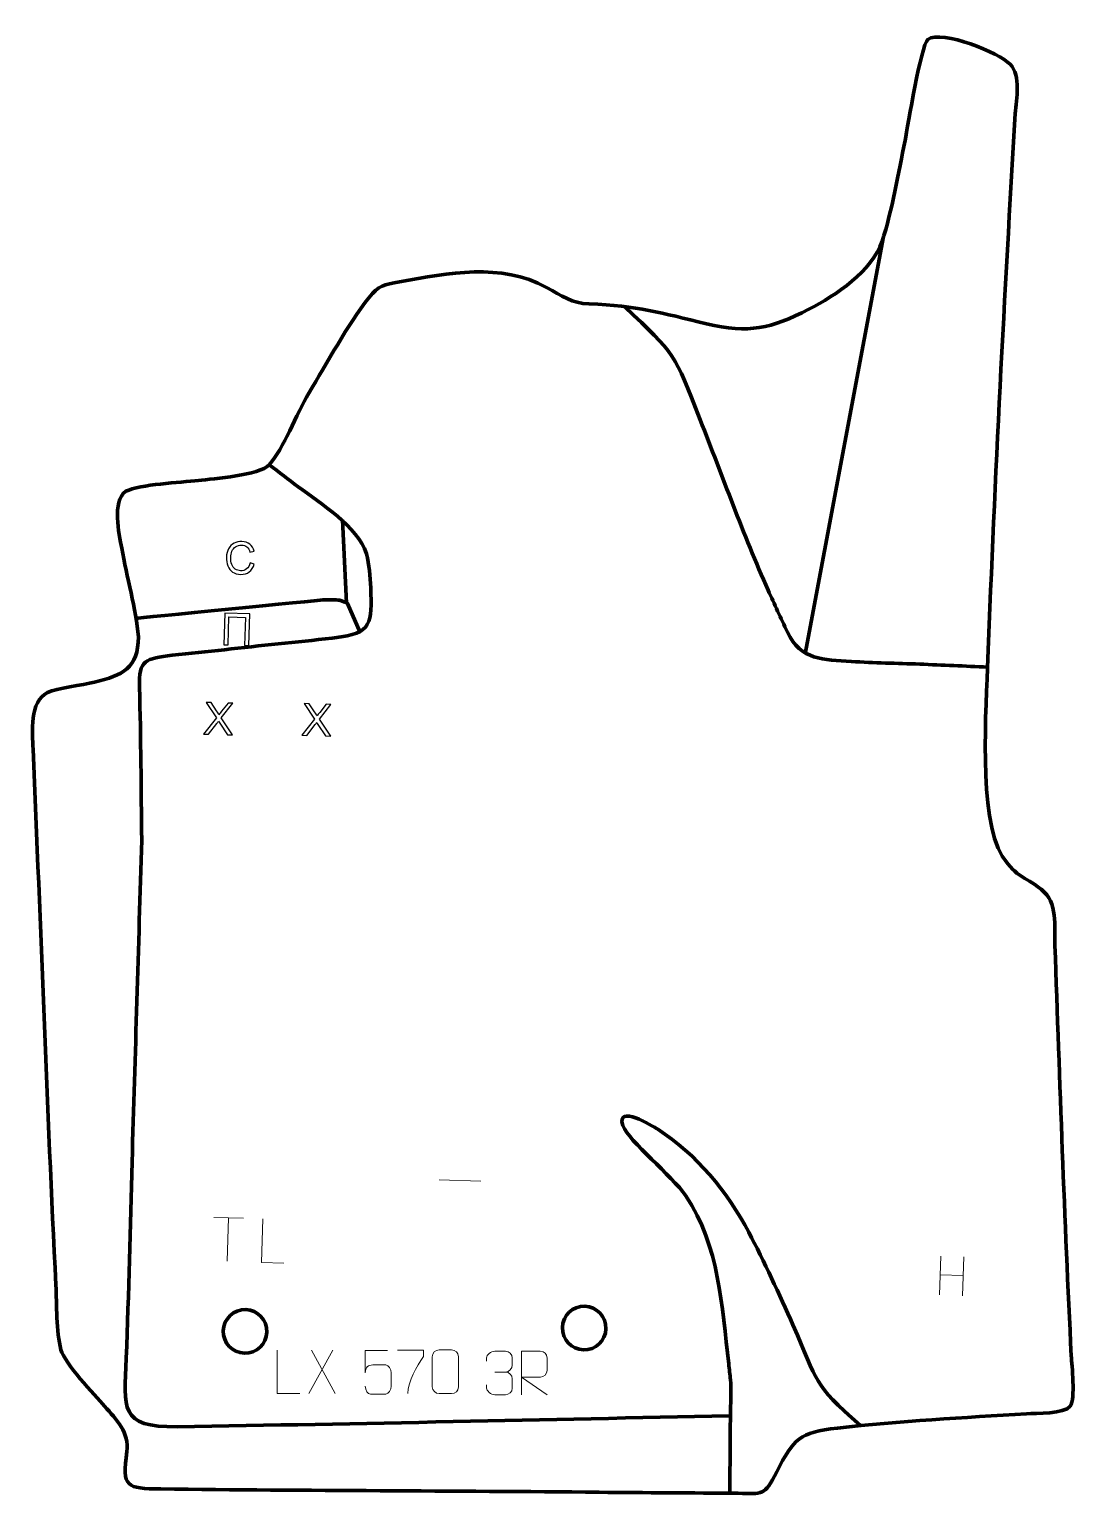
# Model space of a CAD drawing. Header units: millimetres. Extents: x 984 to 1584, y 190 to 1031.
import ezdxf

# ---------------------------------------------------------------- set-up
doc = ezdxf.new("R2010")
doc.units = ezdxf.units.MM
doc.header["$MEASUREMENT"] = 0
doc.layers.add('layer 2', color=7, linetype='Continuous')
doc.layers.add('layer 3', color=7, linetype='Continuous')

msp = doc.modelspace()

# ---------------------------------------------------------------- linework, layer by layer
at = {"layer": 'layer 2', "color": 140, "lineweight": 158}
for points in [[(1428.5553, 672.8136), (1428.5553, 672.8136), (1473.4737, 912.1581), (1473.4737, 912.1581)], [(1165.6295, 701.9313), (1165.6295, 701.9313), (1163.2109, 749.6527), (1163.2109, 749.6527)]]:
    msp.add_open_spline(points, degree=3, dxfattribs=at)
for points, knots in [([(1324.8531, 871.9063), (1354.4503, 844.1328), (1353.2852, 845.5792), (1368.3406, 807.0222), (1368.3406, 807.0222), (1381.1145, 774.308), (1392.8994, 741.4135), (1407.2566, 709.3199), (1407.2566, 709.3199), (1410.8999, 701.2635), (1414.4792, 693.2554), (1418.2694, 685.2594), (1418.2694, 685.2594), (1426.1313, 668.7916), (1438.8779, 669.5626), (1454.9178, 668.4538), (1454.9178, 668.4538), (1467.9805, 667.5508), (1481.0773, 667.3912), (1494.1575, 666.8734), (1494.1575, 666.8734), (1507.1235, 666.3145), (1520.0896, 665.755), (1533.0556, 665.1949)], [0, 0, 0, 0, 0.14285714, 0.14285714, 0.14285714, 0.14285714, 0.28571429, 0.28571429, 0.28571429, 0.28571429, 0.42857143, 0.42857143, 0.42857143, 0.42857143, 0.57142857, 0.57142857, 0.57142857, 0.57142857, 0.71428571, 0.71428571, 0.71428571, 0.71428571, 1, 1, 1, 1]), ([(1384.8854, 235.8708), (1279.4724, 233.7896), (1173.9601, 231.218), (1068.5497, 229.6796), (1068.5497, 229.6796), (1034.8282, 229.1874), (1038.2494, 240.2899), (1039.3476, 268.9438), (1039.3476, 268.9438), (1040.7856, 306.4623), (1041.5318, 344.0112), (1042.6464, 381.541), (1042.6464, 381.541), (1044.4813, 443.0046), (1046.3474, 504.4673), (1048.1986, 565.9303), (1048.1986, 565.9303), (1047.8356, 595.2272), (1047.7103, 624.2913), (1046.8865, 653.5988), (1046.8865, 653.5988), (1046.4367, 669.6027), (1050.2417, 669.9061), (1065.7166, 671.9469), (1065.7166, 671.9469), (1075.6621, 673.2584), (1085.6782, 674), (1095.6484, 675.1286), (1095.6484, 675.1286), (1116.1626, 677.5664), (1136.7373, 679.4476), (1157.2636, 681.7759), (1157.2636, 681.7759), (1157.2636, 681.7759), (1158.767, 681.9465), (1158.767, 681.9465), (1158.767, 681.9465), (1180.4728, 684.4223), (1180.0824, 690.5369), (1179.4714, 710.6955), (1179.4714, 710.6955), (1179.1798, 717.2044), (1178.5551, 723.8084), (1177.1079, 730.1694), (1177.1079, 730.1694), (1171.7767, 745.9495), (1150.827, 758.9889), (1137.8461, 768.5846), (1137.8461, 768.5846), (1132.3186, 772.7665), (1126.8119, 776.9764), (1121.2971, 781.1751)], [0, 0, 0, 0, 0.07142857, 0.07142857, 0.07142857, 0.07142857, 0.14285714, 0.14285714, 0.14285714, 0.14285714, 0.21428571, 0.21428571, 0.21428571, 0.21428571, 0.28571429, 0.28571429, 0.28571429, 0.28571429, 0.35714286, 0.35714286, 0.35714286, 0.35714286, 0.42857143, 0.42857143, 0.42857143, 0.42857143, 0.5, 0.5, 0.5, 0.5, 0.57142857, 0.57142857, 0.57142857, 0.57142857, 0.64285714, 0.64285714, 0.64285714, 0.64285714, 0.71428571, 0.71428571, 0.71428571, 0.71428571, 0.78571429, 0.78571429, 0.78571429, 0.78571429, 0.85714286, 0.85714286, 0.85714286, 0.85714286, 1, 1, 1, 1]), ([(1044.9421, 693.162), (1044.9421, 693.162), (1150.5347, 703.5886), (1151.9933, 703.6758), (1151.9933, 703.6758), (1153.4519, 703.763), (1159.9434, 703.9591), (1161.6501, 703.5092), (1161.6501, 703.5092), (1163.3568, 703.0593), (1166.2249, 701.647), (1166.2249, 701.647), (1166.2249, 701.647), (1166.2249, 701.647), (1173.3855, 685.0159), (1173.3855, 685.0159)], [0, 0, 0, 0, 0.2, 0.2, 0.2, 0.2, 0.4, 0.4, 0.4, 0.4, 0.6, 0.6, 0.6, 0.6, 1, 1, 1, 1]), ([(1460.1912, 230.3026), (1431.997, 255.3025), (1436.4977, 254.3323), (1421.432, 288.0856), (1421.432, 288.0856), (1413.773, 305.2447), (1404.9209, 324.5837), (1396.1627, 341.1182), (1396.1627, 341.1182), (1384.003, 364.0744), (1366.0876, 386.2149), (1343.9687, 400.1739), (1343.9687, 400.1739), (1340.7341, 402.136), (1320.1214, 414.8022), (1323.9164, 402.415), (1323.9164, 402.415), (1327.5652, 392.8157), (1351.9686, 373.9839), (1360.0969, 361.9628), (1360.0969, 361.9628), (1379.3918, 332.8552), (1380.6535, 299.2117), (1384.6472, 265.6855), (1384.6472, 265.6855), (1385.0071, 262.6644), (1385.3463, 259.6487), (1385.6657, 256.6231), (1385.6657, 256.6231), (1386.1518, 251.9276), (1385.6587, 241.571), (1385.6195, 236.2946), (1385.6195, 236.2946), (1385.5081, 221.3698), (1385.3969, 206.4451), (1385.2857, 191.5203)], [0, 0, 0, 0, 0.1, 0.1, 0.1, 0.1, 0.2, 0.2, 0.2, 0.2, 0.3, 0.3, 0.3, 0.3, 0.4, 0.4, 0.4, 0.4, 0.5, 0.5, 0.5, 0.5, 0.6, 0.6, 0.6, 0.6, 0.7, 0.7, 0.7, 0.7, 0.8, 0.8, 0.8, 0.8, 1, 1, 1, 1])]:
    msp.add_open_spline(points, degree=3, knots=knots, dxfattribs=at)
at = {"layer": 'layer 2', "color": 142}
for points, knots in [([(1110.2862, 724.8837), (1110.2862, 724.8837), (1112.6792, 724.1998), (1112.6792, 724.1998), (1112.6792, 724.1998), (1112.1145, 722.2394), (1111.1625, 720.7652), (1109.8229, 719.7691), (1109.8229, 719.7691), (1108.4834, 718.7729), (1106.8678, 718.3019), (1104.9764, 718.3605), (1104.9764, 718.3605), (1103.0216, 718.421), (1101.4429, 718.868), (1100.2406, 719.7057), (1100.2406, 719.7057), (1099.0381, 720.5392), (1098.143, 721.7231), (1097.5508, 723.2535), (1097.5508, 723.2535), (1096.9587, 724.788), (1096.6873, 726.4186), (1096.741, 728.1535), (1096.741, 728.1535), (1096.7996, 730.0449), (1097.2103, 731.684), (1097.9775, 733.0706), (1097.9775, 733.0706), (1098.7446, 734.4572), (1099.806, 735.4959), (1101.1615, 736.1867), (1101.1615, 736.1867), (1102.517, 736.8773), (1103.9966, 737.1958), (1105.596, 737.1463), (1105.596, 737.1463), (1107.4155, 737.09), (1108.9288, 736.5815), (1110.1356, 735.6166), (1110.1356, 735.6166), (1111.3467, 734.6516), (1112.1697, 733.3258), (1112.6044, 731.6351), (1112.6044, 731.6351), (1112.6044, 731.6351), (1110.226, 731.1497), (1110.226, 731.1497), (1110.226, 731.1497), (1109.848, 732.4828), (1109.2644, 733.4666), (1108.4832, 734.0922), (1108.4832, 734.0922), (1107.7023, 734.722), (1106.7044, 735.0536), (1105.4901, 735.0912), (1105.4901, 735.0912), (1104.098, 735.1343), (1102.9198, 734.8362), (1101.9639, 734.1966), (1101.9639, 734.1966), (1101.0082, 733.5569), (1100.3202, 732.6761), (1099.9087, 731.5623), (1099.9087, 731.5623), (1099.493, 730.4443), (1099.2665, 729.2866), (1099.2295, 728.0892), (1099.2295, 728.0892), (1099.1816, 726.5447), (1099.3642, 725.188), (1099.777, 724.0232), (1099.777, 724.0232), (1100.1897, 722.8541), (1100.8613, 721.9735), (1101.7915, 721.373), (1101.7915, 721.373), (1102.7217, 720.7724), (1103.7368, 720.4572), (1104.8412, 720.4231), (1104.8412, 720.4231), (1106.1867, 720.3814), (1107.3328, 720.7356), (1108.2877, 721.4811), (1108.2877, 721.4811), (1109.2426, 722.2308), (1109.9088, 723.3623), (1110.2862, 724.8837)], [0, 0, 0, 0, 0.04347826, 0.04347826, 0.04347826, 0.04347826, 0.08695652, 0.08695652, 0.08695652, 0.08695652, 0.13043478, 0.13043478, 0.13043478, 0.13043478, 0.17391304, 0.17391304, 0.17391304, 0.17391304, 0.2173913, 0.2173913, 0.2173913, 0.2173913, 0.26086957, 0.26086957, 0.26086957, 0.26086957, 0.30434783, 0.30434783, 0.30434783, 0.30434783, 0.34782609, 0.34782609, 0.34782609, 0.34782609, 0.39130435, 0.39130435, 0.39130435, 0.39130435, 0.43478261, 0.43478261, 0.43478261, 0.43478261, 0.47826087, 0.47826087, 0.47826087, 0.47826087, 0.52173913, 0.52173913, 0.52173913, 0.52173913, 0.56521739, 0.56521739, 0.56521739, 0.56521739, 0.60869565, 0.60869565, 0.60869565, 0.60869565, 0.65217391, 0.65217391, 0.65217391, 0.65217391, 0.69565217, 0.69565217, 0.69565217, 0.69565217, 0.73913043, 0.73913043, 0.73913043, 0.73913043, 0.7826087, 0.7826087, 0.7826087, 0.7826087, 0.82608696, 0.82608696, 0.82608696, 0.82608696, 0.86956522, 0.86956522, 0.86956522, 0.86956522, 0.91304348, 0.91304348, 0.91304348, 0.91304348, 1, 1, 1, 1]), ([(1095.8452, 696.1133), (1095.8452, 696.1133), (1110.1131, 695.6716), (1110.1131, 695.6716), (1110.1131, 695.6716), (1110.1131, 695.6716), (1109.5505, 677.4939), (1109.5505, 677.4939), (1109.5505, 677.4939), (1109.5505, 677.4939), (1107.1386, 677.5686), (1107.1386, 677.5686), (1107.1386, 677.5686), (1107.1386, 677.5686), (1107.6353, 693.6137), (1107.6353, 693.6137), (1107.6353, 693.6137), (1107.6353, 693.6137), (1098.191, 693.906), (1098.191, 693.906), (1098.191, 693.906), (1098.191, 693.906), (1097.6943, 677.8609), (1097.6943, 677.8609), (1097.6943, 677.8609), (1097.6943, 677.8609), (1095.2825, 677.9356), (1095.2825, 677.9356), (1095.2825, 677.9356), (1095.2825, 677.9356), (1095.8452, 696.1133), (1095.8452, 696.1133)], [0, 0, 0, 0, 0.11111111, 0.11111111, 0.11111111, 0.11111111, 0.22222222, 0.22222222, 0.22222222, 0.22222222, 0.33333333, 0.33333333, 0.33333333, 0.33333333, 0.44444444, 0.44444444, 0.44444444, 0.44444444, 0.55555556, 0.55555556, 0.55555556, 0.55555556, 0.66666667, 0.66666667, 0.66666667, 0.66666667, 0.77777778, 0.77777778, 0.77777778, 0.77777778, 1, 1, 1, 1]), ([(1083.6383, 626.8097), (1083.6383, 626.8097), (1090.9542, 636.0238), (1090.9542, 636.0238), (1090.9542, 636.0238), (1090.9542, 636.0238), (1085.0388, 644.9614), (1085.0388, 644.9614), (1085.0388, 644.9614), (1085.0388, 644.9614), (1087.9033, 644.8728), (1087.9033, 644.8728), (1087.9033, 644.8728), (1087.9033, 644.8728), (1091.0725, 640.12), (1091.0725, 640.12), (1091.0725, 640.12), (1091.7324, 639.1339), (1092.1876, 638.3829), (1092.4469, 637.8623), (1092.4469, 637.8623), (1092.8769, 638.4843), (1093.3802, 639.1465), (1093.9567, 639.8444), (1093.9567, 639.8444), (1093.9567, 639.8444), (1097.7369, 644.5684), (1097.7369, 644.5684), (1097.7369, 644.5684), (1097.7369, 644.5684), (1100.373, 644.4868), (1100.373, 644.4868), (1100.373, 644.4868), (1100.373, 644.4868), (1093.7924, 636.0418), (1093.7924, 636.0418), (1093.7924, 636.0418), (1093.7924, 636.0418), (1100.2927, 626.2941), (1100.2927, 626.2941), (1100.2927, 626.2941), (1100.2927, 626.2941), (1097.3392, 626.3856), (1097.3392, 626.3856), (1097.3392, 626.3856), (1097.3392, 626.3856), (1092.9532, 633.0099), (1092.9532, 633.0099), (1092.9532, 633.0099), (1092.7022, 633.3862), (1092.4639, 633.762), (1092.2425, 634.1331), (1092.2425, 634.1331), (1091.8174, 633.5363), (1091.5164, 633.1179), (1091.3312, 632.8823), (1091.3312, 632.8823), (1091.3312, 632.8823), (1086.5282, 626.7202), (1086.5282, 626.7202), (1086.5282, 626.7202), (1086.5282, 626.7202), (1083.6383, 626.8097), (1083.6383, 626.8097)], [0, 0, 0, 0, 0.05882353, 0.05882353, 0.05882353, 0.05882353, 0.11764706, 0.11764706, 0.11764706, 0.11764706, 0.17647059, 0.17647059, 0.17647059, 0.17647059, 0.23529412, 0.23529412, 0.23529412, 0.23529412, 0.29411765, 0.29411765, 0.29411765, 0.29411765, 0.35294118, 0.35294118, 0.35294118, 0.35294118, 0.41176471, 0.41176471, 0.41176471, 0.41176471, 0.47058824, 0.47058824, 0.47058824, 0.47058824, 0.52941176, 0.52941176, 0.52941176, 0.52941176, 0.58823529, 0.58823529, 0.58823529, 0.58823529, 0.64705882, 0.64705882, 0.64705882, 0.64705882, 0.70588235, 0.70588235, 0.70588235, 0.70588235, 0.76470588, 0.76470588, 0.76470588, 0.76470588, 0.82352941, 0.82352941, 0.82352941, 0.82352941, 0.88235294, 0.88235294, 0.88235294, 0.88235294, 1, 1, 1, 1]), ([(1139.8681, 626.1279), (1139.8681, 626.1279), (1147.184, 635.3421), (1147.184, 635.3421), (1147.184, 635.3421), (1147.184, 635.3421), (1141.2686, 644.2797), (1141.2686, 644.2797), (1141.2686, 644.2797), (1141.2686, 644.2797), (1144.1331, 644.191), (1144.1331, 644.191), (1144.1331, 644.191), (1144.1331, 644.191), (1147.3023, 639.4383), (1147.3023, 639.4383), (1147.3023, 639.4383), (1147.9622, 638.4522), (1148.4175, 637.7011), (1148.6767, 637.1806), (1148.6767, 637.1806), (1149.1067, 637.8025), (1149.6101, 638.4647), (1150.1865, 639.1626), (1150.1865, 639.1626), (1150.1865, 639.1626), (1153.9667, 643.8866), (1153.9667, 643.8866), (1153.9667, 643.8866), (1153.9667, 643.8866), (1156.6029, 643.805), (1156.6029, 643.805), (1156.6029, 643.805), (1156.6029, 643.805), (1150.0222, 635.3601), (1150.0222, 635.3601), (1150.0222, 635.3601), (1150.0222, 635.3601), (1156.5225, 625.6124), (1156.5225, 625.6124), (1156.5225, 625.6124), (1156.5225, 625.6124), (1153.5691, 625.7038), (1153.5691, 625.7038), (1153.5691, 625.7038), (1153.5691, 625.7038), (1149.183, 632.3282), (1149.183, 632.3282), (1149.183, 632.3282), (1148.932, 632.7044), (1148.6937, 633.0803), (1148.4723, 633.4513), (1148.4723, 633.4513), (1148.0472, 632.8546), (1147.7463, 632.4362), (1147.5611, 632.2005), (1147.5611, 632.2005), (1147.5611, 632.2005), (1142.758, 626.0384), (1142.758, 626.0384), (1142.758, 626.0384), (1142.758, 626.0384), (1139.8681, 626.1279), (1139.8681, 626.1279)], [0, 0, 0, 0, 0.05882353, 0.05882353, 0.05882353, 0.05882353, 0.11764706, 0.11764706, 0.11764706, 0.11764706, 0.17647059, 0.17647059, 0.17647059, 0.17647059, 0.23529412, 0.23529412, 0.23529412, 0.23529412, 0.29411765, 0.29411765, 0.29411765, 0.29411765, 0.35294118, 0.35294118, 0.35294118, 0.35294118, 0.41176471, 0.41176471, 0.41176471, 0.41176471, 0.47058824, 0.47058824, 0.47058824, 0.47058824, 0.52941176, 0.52941176, 0.52941176, 0.52941176, 0.58823529, 0.58823529, 0.58823529, 0.58823529, 0.64705882, 0.64705882, 0.64705882, 0.64705882, 0.70588235, 0.70588235, 0.70588235, 0.70588235, 0.76470588, 0.76470588, 0.76470588, 0.76470588, 0.82352941, 0.82352941, 0.82352941, 0.82352941, 0.88235294, 0.88235294, 0.88235294, 0.88235294, 1, 1, 1, 1])]:
    msp.add_open_spline(points, degree=3, knots=knots, dxfattribs=at)
at = {"layer": 'layer 2', "color": 250, "lineweight": 9}
for points in [[(1218.6032, 371.1346), (1218.6032, 371.1346), (1242.5697, 370.3928), (1242.5697, 370.3928)], [(1089.5232, 349.6602), (1089.5232, 349.6602), (1106.5023, 349.1346), (1106.5023, 349.1346)], [(1097.2416, 324.4793), (1097.2416, 324.4793), (1098.0137, 349.4209), (1098.0137, 349.4209)], [(1506.245, 327.4144), (1506.245, 327.4144), (1505.5583, 305.2324), (1505.5583, 305.2324)], [(1519.3544, 327.0086), (1519.3544, 327.0086), (1518.6628, 304.669), (1518.6628, 304.669)], [(1505.9331, 316.7766), (1505.9331, 316.7766), (1519.0251, 316.3714), (1519.0251, 316.3714)], [(1157.6991, 273.6182), (1157.6991, 273.6182), (1143.9585, 248.7224), (1143.9585, 248.7224)], [(1145.4131, 273.6182), (1145.4131, 273.6182), (1159.1537, 248.6647), (1159.1537, 248.6647)], [(1250.5563, 260.9779), (1250.5563, 260.9779), (1256.7527, 260.9779), (1256.7527, 260.9779)]]:
    msp.add_open_spline(points, degree=3, dxfattribs=at)
for points, knots in [([(1129.7219, 323.4739), (1129.7219, 323.4739), (1116.7789, 323.8745), (1116.7789, 323.8745), (1116.7789, 323.8745), (1116.7789, 323.8745), (1117.551, 348.8161), (1117.551, 348.8161)], [0, 0, 0, 0, 0.33333333, 0.33333333, 0.33333333, 0.33333333, 1, 1, 1, 1]), ([(1138.7579, 248.6646), (1138.7579, 248.6646), (1125.8088, 248.6646), (1125.8088, 248.6646), (1125.8088, 248.6646), (1125.8088, 248.6646), (1125.8088, 273.6182), (1125.8088, 273.6182)], [0, 0, 0, 0, 0.33333333, 0.33333333, 0.33333333, 0.33333333, 1, 1, 1, 1]), ([(1189.1584, 273.2937), (1189.1584, 273.2937), (1176.3067, 273.2937), (1176.3067, 273.2937), (1176.3067, 273.2937), (1176.307, 269.0631), (1176.307, 264.8322), (1176.3067, 260.601), (1176.3067, 260.601), (1176.3064, 263.9111), (1177.9374, 264.9829), (1180.7494, 265.0434), (1180.7494, 265.0434), (1183.189, 265.0437), (1185.6285, 265.0437), (1188.0677, 265.0434), (1188.0677, 265.0434), (1189.7175, 265.0502), (1191.1924, 262.6697), (1191.2209, 260.601), (1191.2209, 260.601), (1191.2206, 258.0137), (1191.2206, 255.4261), (1191.2209, 252.8384), (1191.2209, 252.8384), (1191.2671, 250.879), (1189.7677, 248.4427), (1188.1418, 248.3842), (1188.1418, 248.3842), (1186.1853, 248.3845), (1181.2903, 248.3845), (1179.3333, 248.3842), (1179.3333, 248.3842), (1177.4878, 248.3754), (1176.3807, 250.3402), (1176.3599, 252.8913)], [0, 0, 0, 0, 0.1, 0.1, 0.1, 0.1, 0.2, 0.2, 0.2, 0.2, 0.3, 0.3, 0.3, 0.3, 0.4, 0.4, 0.4, 0.4, 0.5, 0.5, 0.5, 0.5, 0.6, 0.6, 0.6, 0.6, 0.7, 0.7, 0.7, 0.7, 0.8, 0.8, 0.8, 0.8, 1, 1, 1, 1]), ([(1194.8753, 273.6207), (1194.8753, 273.6207), (1209.6914, 273.6207), (1209.6914, 273.6207), (1209.6914, 273.6207), (1209.6911, 272.3711), (1209.6911, 271.1215), (1209.6914, 269.8717), (1209.6914, 269.8717), (1205.697, 263.8746), (1200.7818, 256.041), (1200.7818, 248.6622)], [0, 0, 0, 0, 0.25, 0.25, 0.25, 0.25, 0.5, 0.5, 0.5, 0.5, 1, 1, 1, 1]), ([(1218.7027, 273.6407), (1221.0688, 273.6407), (1223.4353, 273.6407), (1225.8018, 273.6407), (1225.8018, 273.6407), (1227.7823, 273.6763), (1229.8083, 272.182), (1229.8354, 269.7399), (1229.8354, 269.7399), (1229.835, 263.9825), (1229.835, 258.2247), (1229.8354, 252.4665), (1229.8354, 252.4665), (1229.6933, 250.1389), (1227.9869, 248.6566), (1225.8018, 248.6458), (1225.8018, 248.6458), (1223.4294, 248.6462), (1221.057, 248.6462), (1218.685, 248.6458), (1218.685, 248.6458), (1216.7265, 248.5402), (1214.7201, 250.4281), (1214.7315, 252.4491), (1214.7315, 252.4491), (1214.7319, 258.2297), (1214.7319, 264.01), (1214.7315, 269.7898), (1214.7315, 269.7898), (1214.7358, 271.9318), (1216.5129, 273.6543), (1218.7027, 273.6407)], [0, 0, 0, 0, 0.11111111, 0.11111111, 0.11111111, 0.11111111, 0.22222222, 0.22222222, 0.22222222, 0.22222222, 0.33333333, 0.33333333, 0.33333333, 0.33333333, 0.44444444, 0.44444444, 0.44444444, 0.44444444, 0.55555556, 0.55555556, 0.55555556, 0.55555556, 0.66666667, 0.66666667, 0.66666667, 0.66666667, 0.77777778, 0.77777778, 0.77777778, 0.77777778, 1, 1, 1, 1]), ([(1245.8466, 267.2231), (1245.8466, 267.2231), (1245.8466, 269.0803), (1245.8466, 269.0803), (1245.8466, 269.0803), (1245.8323, 270.8222), (1248.4968, 272.9403), (1250.5559, 272.9176), (1250.5559, 272.9176), (1252.62, 272.9176), (1254.684, 272.9176), (1256.7477, 272.9176), (1256.7477, 272.9176), (1258.9422, 272.9264), (1260.5405, 271.0796), (1260.5849, 269.1675), (1260.5849, 269.1675), (1260.5845, 267.7324), (1260.5845, 266.2973), (1260.5849, 264.8618), (1260.5849, 264.8618), (1260.5363, 263.2083), (1258.9337, 260.9783), (1256.7354, 260.9883), (1256.7354, 260.9883), (1258.9391, 260.9771), (1260.5471, 259.1739), (1260.6011, 257.1144), (1260.6011, 257.1144), (1260.6007, 255.3297), (1260.6007, 253.545), (1260.6011, 251.7599), (1260.6011, 251.7599), (1260.6112, 249.6985), (1258.5563, 247.9354), (1256.7354, 247.9435), (1256.7354, 247.9435), (1254.6701, 247.9438), (1252.6049, 247.9438), (1250.5393, 247.9435), (1250.5393, 247.9435), (1248.3707, 247.955), (1245.8397, 250.3552), (1245.8211, 251.817), (1245.8211, 251.817), (1245.8211, 251.817), (1245.8211, 253.7256), (1245.8211, 253.7256)], [0, 0, 0, 0, 0.07692308, 0.07692308, 0.07692308, 0.07692308, 0.15384615, 0.15384615, 0.15384615, 0.15384615, 0.23076923, 0.23076923, 0.23076923, 0.23076923, 0.30769231, 0.30769231, 0.30769231, 0.30769231, 0.38461538, 0.38461538, 0.38461538, 0.38461538, 0.46153846, 0.46153846, 0.46153846, 0.46153846, 0.53846154, 0.53846154, 0.53846154, 0.53846154, 0.61538462, 0.61538462, 0.61538462, 0.61538462, 0.69230769, 0.69230769, 0.69230769, 0.69230769, 0.76923077, 0.76923077, 0.76923077, 0.76923077, 0.84615385, 0.84615385, 0.84615385, 0.84615385, 1, 1, 1, 1]), ([(1265.8792, 247.9539), (1265.8792, 247.9539), (1265.8792, 272.9074), (1265.8792, 272.9074), (1265.8792, 272.9074), (1269.474, 272.9074), (1273.0695, 272.9074), (1276.6647, 272.9074), (1276.6647, 272.9074), (1278.99, 272.8697), (1280.5473, 271.3797), (1280.5432, 269.0133), (1280.5432, 269.0133), (1280.5428, 266.9778), (1280.5428, 263.9184), (1280.5432, 261.8824), (1280.5432, 261.8824), (1280.5367, 260.0069), (1278.7244, 258.0651), (1276.7149, 258.046), (1276.7149, 258.046), (1276.7149, 258.046), (1265.8792, 258.046), (1265.8792, 258.046), (1265.8792, 258.046), (1265.8792, 258.046), (1280.5339, 247.9539), (1280.5339, 247.9539)], [0, 0, 0, 0, 0.125, 0.125, 0.125, 0.125, 0.25, 0.25, 0.25, 0.25, 0.375, 0.375, 0.375, 0.375, 0.5, 0.5, 0.5, 0.5, 0.625, 0.625, 0.625, 0.625, 0.75, 0.75, 0.75, 0.75, 1, 1, 1, 1])]:
    msp.add_open_spline(points, degree=3, knots=knots, dxfattribs=at)
at = {"layer": 'layer 2', "color": 142, "lineweight": 200}
for points in [[(1107.0578, 271.8031), (1100.1576, 272.0167), (1094.737, 277.7837), (1094.9506, 284.6839), (1094.9506, 284.6839), (1095.1642, 291.5841), (1100.9311, 297.0047), (1107.8313, 296.7911), (1107.8313, 296.7911), (1114.7316, 296.5775), (1120.1522, 290.8106), (1119.9386, 283.9104), (1119.9386, 283.9104), (1119.725, 277.0102), (1113.9581, 271.5895), (1107.0578, 271.8031)], [(1301.4149, 273.7283), (1294.5147, 273.9419), (1289.0941, 279.7088), (1289.3077, 286.609), (1289.3077, 286.609), (1289.5213, 293.5092), (1295.2882, 298.9299), (1302.1884, 298.7163), (1302.1884, 298.7163), (1309.0887, 298.5027), (1314.5093, 292.7357), (1314.2957, 285.8355), (1314.2957, 285.8355), (1314.0821, 278.9353), (1308.3152, 273.5147), (1301.4149, 273.7283)]]:
    msp.add_open_spline(points, degree=3, knots=[0, 0, 0, 0, 0.2, 0.2, 0.2, 0.2, 0.4, 0.4, 0.4, 0.4, 0.6, 0.6, 0.6, 0.6, 1, 1, 1, 1], dxfattribs=at)
at = {"layer": 'layer 3', "color": 242, "lineweight": 158}
msp.add_open_spline([(1046.3643, 682.5839), (1044.9044, 698.2938), (1039.5901, 717.3006), (1036.7019, 733.3103), (1036.7019, 733.3103), (1035.1772, 741.7616), (1030.9577, 760.0209), (1038.9835, 765.9854), (1038.9835, 765.9854), (1047.5163, 770.0267), (1069.9244, 770.9826), (1080.731, 772.1973), (1080.731, 772.1973), (1089.4841, 773.1604), (1115.7077, 775.2442), (1121.2971, 781.1751), (1121.2971, 781.1751), (1129.4909, 790.4078), (1136.7422, 810.3026), (1143.975, 822.2209), (1143.975, 822.2209), (1154.4188, 839.5349), (1166.1794, 861.3538), (1178.3835, 876.9704), (1178.3835, 876.9704), (1183.9965, 884.153), (1187.0751, 884.3168), (1196.0114, 886.022), (1196.0114, 886.022), (1224.131, 891.1365), (1253.7291, 897.1296), (1280.2879, 882.8821), (1280.2879, 882.8821), (1289.1213, 878.1434), (1294.6394, 873.6629), (1304.6362, 873.412), (1304.6362, 873.412), (1332.1831, 872.4637), (1345.8517, 868.2672), (1371.9578, 862.0087), (1371.9578, 862.0087), (1396.3032, 856.3443), (1408.5802, 859.1163), (1430.603, 870.3628), (1430.603, 870.3628), (1446.1028, 878.2781), (1466.8853, 892.1877), (1472.5897, 909.3538), (1472.5897, 909.3538), (1478.2477, 926.7552), (1482.065, 948.8973), (1485.727, 967.1194), (1485.727, 967.1194), (1487.3581, 975.7581), (1494.8302, 1021.4548), (1498.7663, 1025.0249), (1498.7663, 1025.0249), (1506.9318, 1030.8382), (1540.0366, 1017.1635), (1545.9509, 1010.8191), (1545.9509, 1010.8191), (1552.3658, 1003.9378), (1549.4853, 991.3187), (1548.936, 982.5048), (1548.936, 982.5048), (1542.7112, 878.5424), (1537.1594, 774.1004), (1533.2509, 670.0305), (1533.2509, 670.0305), (1532.2527, 642.8236), (1527.6085, 579.0085), (1541.4558, 556.826), (1541.4558, 556.826), (1550.9911, 543.1708), (1552.7575, 546.497), (1563.9046, 537.6921), (1563.9046, 537.6921), (1573.4009, 530.191), (1571.3114, 516.8051), (1571.6901, 505.6457), (1571.6901, 505.6457), (1574.3737, 427.2909), (1577.0928, 348.6131), (1581.0224, 270.3224), (1581.0224, 270.3224), (1581.2986, 264.8215), (1583.5253, 245.7349), (1580.4243, 241.4602), (1580.4243, 241.4602), (1577.1687, 236.9724), (1560.7367, 237.3844), (1555.4324, 237.0587), (1555.4324, 237.0587), (1519.6872, 234.8182), (1482.4429, 233.0206), (1446.9521, 228.8634), (1446.9521, 228.8634), (1425.0106, 226.2934), (1422.0389, 223.1024), (1412.1483, 203.7606), (1412.1483, 203.7606), (1404.8837, 189.5544), (1404.3971, 191.3711), (1390.0402, 191.4838), (1390.0402, 191.4838), (1363.4986, 191.6924), (1336.942, 191.8033), (1310.4062, 192.0737), (1310.4062, 192.0737), (1226.6347, 192.922), (1142.9289, 192.9448), (1059.1343, 193.9769), (1059.1343, 193.9769), (1039.2483, 194.2219), (1036.8798, 194.795), (1039.6428, 215.37), (1039.6428, 215.37), (1041.0961, 226.1914), (1033.7414, 233.7306), (1026.9339, 241.3935), (1026.9339, 241.3935), (1021.1545, 247.8992), (1003.8305, 266.1573), (1001.8899, 273.7451), (1001.8899, 273.7451), (999.2089, 284.2272), (999.4497, 299.7794), (998.9685, 310.8864), (998.9685, 310.8864), (993.8085, 413.2311), (990.4057, 515.7028), (985.8906, 618.089), (985.8906, 618.089), (985.4642, 627.7578), (983.7718, 645.5674), (994.207, 650.6046), (994.207, 650.6046), (999.4725, 653.1463), (1014.2991, 654.8863), (1021.0225, 656.5326), (1021.0225, 656.5326), (1037.4617, 660.5581), (1046.004, 664.4664), (1046.3643, 682.5839)], degree=3, knots=[0, 0, 0, 0, 0.02702703, 0.02702703, 0.02702703, 0.02702703, 0.05405405, 0.05405405, 0.05405405, 0.05405405, 0.08108108, 0.08108108, 0.08108108, 0.08108108, 0.10810811, 0.10810811, 0.10810811, 0.10810811, 0.13513514, 0.13513514, 0.13513514, 0.13513514, 0.16216216, 0.16216216, 0.16216216, 0.16216216, 0.18918919, 0.18918919, 0.18918919, 0.18918919, 0.21621622, 0.21621622, 0.21621622, 0.21621622, 0.24324324, 0.24324324, 0.24324324, 0.24324324, 0.27027027, 0.27027027, 0.27027027, 0.27027027, 0.2972973, 0.2972973, 0.2972973, 0.2972973, 0.32432432, 0.32432432, 0.32432432, 0.32432432, 0.35135135, 0.35135135, 0.35135135, 0.35135135, 0.37837838, 0.37837838, 0.37837838, 0.37837838, 0.40540541, 0.40540541, 0.40540541, 0.40540541, 0.43243243, 0.43243243, 0.43243243, 0.43243243, 0.45945946, 0.45945946, 0.45945946, 0.45945946, 0.48648649, 0.48648649, 0.48648649, 0.48648649, 0.51351351, 0.51351351, 0.51351351, 0.51351351, 0.54054054, 0.54054054, 0.54054054, 0.54054054, 0.56756757, 0.56756757, 0.56756757, 0.56756757, 0.59459459, 0.59459459, 0.59459459, 0.59459459, 0.62162162, 0.62162162, 0.62162162, 0.62162162, 0.64864865, 0.64864865, 0.64864865, 0.64864865, 0.67567568, 0.67567568, 0.67567568, 0.67567568, 0.7027027, 0.7027027, 0.7027027, 0.7027027, 0.72972973, 0.72972973, 0.72972973, 0.72972973, 0.75675676, 0.75675676, 0.75675676, 0.75675676, 0.78378378, 0.78378378, 0.78378378, 0.78378378, 0.81081081, 0.81081081, 0.81081081, 0.81081081, 0.83783784, 0.83783784, 0.83783784, 0.83783784, 0.86486486, 0.86486486, 0.86486486, 0.86486486, 0.89189189, 0.89189189, 0.89189189, 0.89189189, 0.91891892, 0.91891892, 0.91891892, 0.91891892, 0.94594595, 0.94594595, 0.94594595, 0.94594595, 1, 1, 1, 1], dxfattribs=at)

doc.saveas('drawing.dxf')
